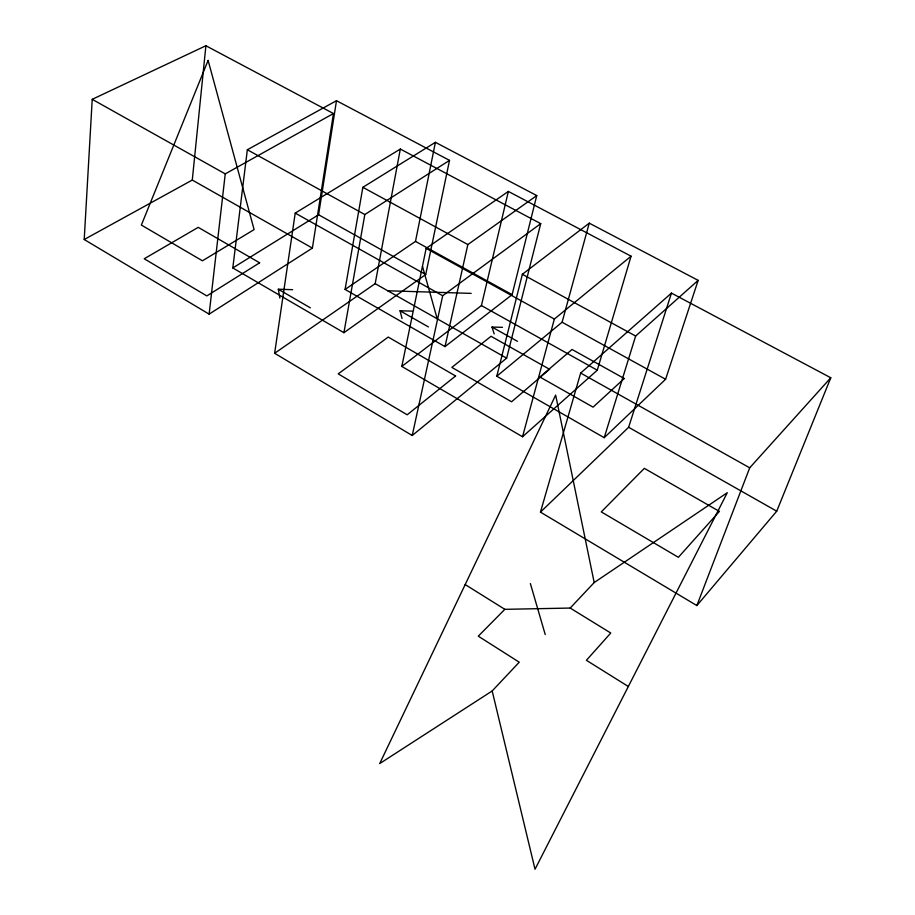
<?xml version="1.0" encoding="UTF-8"?>
<svg xmlns="http://www.w3.org/2000/svg" width="915" height="915" viewBox="0 0 915 915"><rect width="100%" height="100%" fill="white"/><g stroke="black" fill="none" stroke-linecap="round" stroke-linejoin="round"><path stroke-width="1.37" d="M84.214 239.513L92.221 99.323L205.898 45.75L333.46 113.529L312.381 248.091L209.123 314.142L84.214 239.513L192.287 180.049L205.898 45.75M209.123 314.142L225.25 173.884L333.46 113.529M232.799 267.946L247.347 149.751L336.491 100.707L449.517 160.365L425.727 274.523L343.926 332.694L232.799 267.946L318.58 214.762L336.491 100.707M274.626 353.281L295.225 213.092L400.324 149.053L540.719 223.649L506.635 358.154L412.23 435.506L274.626 353.281L375.173 283.661L400.324 149.053M345.081 289.437L362.855 187.312L435.403 142.328L536.75 195.57L512.114 294.664L445.01 346.602L345.081 289.437L415.49 241.4L435.403 142.328M343.926 332.694L364.822 214.545L449.517 160.365M401.811 366.423L426.15 248.365L508.363 191.429L631.064 256.2L597.278 370.198L522.534 436.752L401.811 366.423L481.416 305.576L508.363 191.429M412.23 435.506L442.688 295.739L540.719 223.649M445.01 346.602L467.862 244.557L536.75 195.57M496.788 376.225L522.362 274.283L589.249 223.157L698.156 280.367L665.594 379.268L604.209 437.679L496.788 376.225L562.096 322.217L589.249 223.157M522.534 436.752L554.341 319.06L631.064 256.2M540.456 512.125L580.659 373.068L671.45 293.109L830.786 377.769L776.732 511.188L696.853 605.57L540.456 512.125L628.628 427.271L671.45 293.109M604.209 437.679L635.639 336.034L698.156 280.367M696.853 605.57L749.705 467.817L830.786 377.769M570.194 608.052L594.19 582.558L555.657 395.097L379.702 763.59L492.178 690.962L519.251 662.197L478.282 636.177L504.84 609.333L570.194 608.052L610.763 633.02L586.401 660.298L628.331 686.502M594.19 582.558L727.288 492.705L535.023 869.25L492.178 690.962M494.18 333.906L492.007 327.055L502.472 327.33M402.04 318.512L400.049 310.78L412.15 311.123M387.685 290.776L471.191 293.383M279.876 298.084L278.32 289.231L292.651 289.678M362.855 187.312L467.862 244.557M522.362 274.283L635.639 336.034M415.49 241.4L512.114 294.664M562.096 322.217L665.594 379.268M247.347 149.751L364.822 214.545M426.15 248.365L554.341 319.06M318.58 214.762L425.727 274.523M481.416 305.576L597.278 370.198M92.221 99.323L225.25 173.884M295.225 213.092L442.688 295.739M580.659 373.068L749.705 467.817M492.007 327.055L517.444 341.329M192.287 180.049L312.381 248.091M375.173 283.661L506.635 358.154M628.628 427.271L776.732 511.188M400.049 310.78L428.437 326.941M278.32 289.231L310.379 307.863M465.186 584.559L504.84 609.333M530.368 583.541L545.237 634.575M422.478 266.288L437.221 318.843M208.117 60.39L141.368 225.067L202.432 260.798L254.107 229.596L208.117 60.39M719.384 511.416L678.381 557.315L601.281 511.885L644.343 468.354L719.384 511.416M624.259 378.524L593.069 407.152L539.873 377.003L572.035 349.473L624.259 378.524M549.56 369.271L511.577 401.788L451.838 367.384L491.046 336.297L549.56 369.271M455.59 375.985L407.175 414.792L338.218 373.88L388.212 337.063L455.59 375.985M259.62 262.799L206.836 295.922L144.215 258.762L198.223 227.355L259.62 262.799"/></g></svg>
